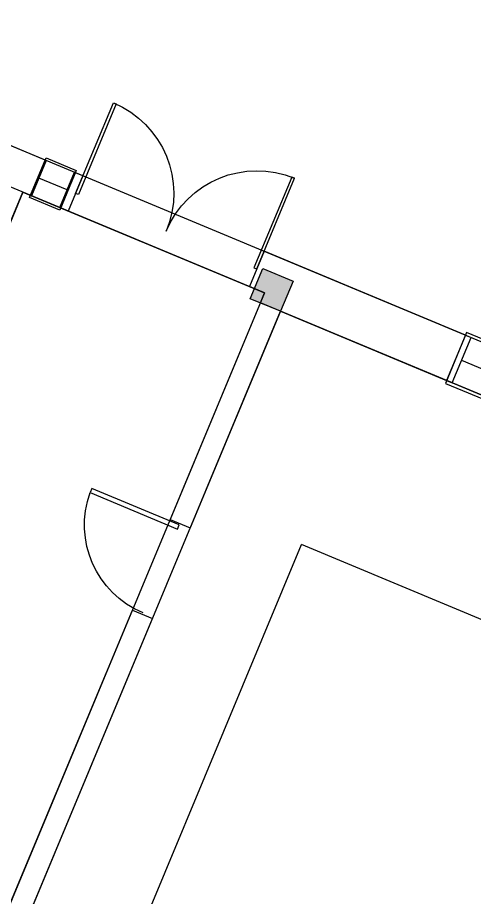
# Model space of a CAD drawing. Header units: inches. Extents: x -13030 to 12419, y -17984 to 4650.
# Drawn here: x 2925.1 to 3092.7, y -14518.1 to -14195.4 of the extents above; entities that cross this region are included whole.
import ezdxf

# ---------------------------------------------------------------- set-up
doc = ezdxf.new("R2010")
doc.units = ezdxf.units.IN
doc.header["$LTSCALE"] = 48
doc.header["$MEASUREMENT"] = 0
doc.layers.get('0').update_dxf_attribs({"linetype": 'CONTINUOUS'})
for name, color, linetype in [('A-COLS', 1, 'CONTINUOUS'), ('A-COLS-GRID', 41, 'CONTINUOUS'), ('A-DOOR', 30, 'CONTINUOUS'), ('A-FLOR', 41, 'CONTINUOUS'), ('A-WALLS', 1, 'CONTINUOUS'), ('A-WIN', 30, 'CONTINUOUS'), ('CAFM_Gross', 200, 'CONTINUOUS'), ('CAFM_MeasuredGross', 50, 'CONTINUOUS'), ('CAFM_SPACE', 5, 'CONTINUOUS')]:
    doc.layers.add(name, color=color, linetype=linetype)

# ---------------------------------------------------------------- blocks, each defined once
blk = doc.blocks.new('WN1')
for p, q in [((0, -0.5625), (0, 0.5625)), ((0, 0.5625), (1, 0.5625)), ((1, 0.5625), (1, -0.5625)), ((0, 0.5), (0.03125, 0.5)), ((0.03125, 0.5), (0.03125, -0.5)), ((1, 0.5), (0.96875, 0.5)), ((0.96875, -0.5), (0.96875, 0.5)), ((0.03125, 0), (0.96875, 0)), ((0, -0.5), (0.03125, -0.5)), ((1, -0.5), (0.96875, -0.5)), ((1, -0.5625), (0, -0.5625))]:
    blk.add_line(p, q)
blk = doc.blocks.new('DR-DOUB')
for p, q in [((0, 0.5), (0.015625, 0.5)), ((0, 0), (0, 0.5)), ((0.015625, 0.5), (0.015625, 0)), ((1, 0.5), (0.984375, 0.5)), ((0.984375, 0.5), (0.984375, 0)), ((1, 0), (1, 0.5)), ((0.015625, 0), (0, 0)), ((0.984375, 0), (1, 0))]:
    blk.add_line(p, q)
for centre, start, end in [((0, 0), 0, 90), ((1, 0), 90, 180)]:
    blk.add_arc(centre, 0.5, start, end)
blk = doc.blocks.new('DR-S90')
for p, q in [((0.015, 0.0048), (0.015, 0.97)), ((0.015, 0.97), (0.0622, 0.97)), ((0.0622, 0.97), (0.0622, 0.0048)), ((0.0622, 0.0048), (0.015, 0.0048))]:
    blk.add_line(p, q)
blk.add_arc((0.015, 0), 0.97, 360, 87.21698)

msp = doc.modelspace()

# ---------------------------------------------------------------- linework, layer by layer
at = {"layer": 'A-COLS'}
msp.add_lwpolyline([(3015.07, -14287.45), (3026.15, -14292.07), (3021.54, -14303.14), (3010.46, -14298.53)], close=True, dxfattribs=at)
at = {"layer": 'A-COLS-GRID'}
msp.add_solid([(3015.07, -14287.45), (3026.15, -14292.07), (3010.46, -14298.53), (3021.54, -14303.14)], dxfattribs=at)
at = {"layer": 'A-FLOR'}
for p in [(2796.92, -14946.22), (3740, -14684.84)]:
    msp.add_line(p, (3029.23, -14388.68), dxfattribs=at)
at = {"layer": 'A-WALLS'}
for p, q in [((2935.23, -14247.68), (2922.77, -14242.49)), ((2929.84, -14260.6), (2935.23, -14247.68)), ((2940.92, -14265.22), (2946.31, -14252.3)), ((2949.07, -14253.45), (2943.69, -14266.37)), ((2949.07, -14253.45), (2946.31, -14252.3)), ((2927.07, -14259.45), (2893.23, -14340.68)), ((2927.07, -14259.45), (2929.84, -14260.6)), ((2943.69, -14266.37), (2940.92, -14265.22)), ((3015.54, -14281.14), (3010.15, -14294.07)), ((3089.38, -14311.91), (3015.54, -14281.14)), ((3015.69, -14296.37), (3010.15, -14294.07)), ((3015.69, -14296.37), (2981.07, -14379.45)), ((3021.54, -14303.14), (2988.46, -14382.53)), ((3021.54, -14303.14), (3082.46, -14328.53)), ((3089.38, -14311.91), (3082.46, -14328.53)), ((2981.07, -14379.45), (2988.46, -14382.53)), ((2757.23, -14916.68), (2967.23, -14412.68)), ((2967.23, -14412.68), (2974.61, -14415.76)), ((2764.61, -14919.76), (2974.61, -14415.76))]:
    msp.add_line(p, q, dxfattribs=at)
at = {"layer": 'CAFM_Gross'}
msp.add_lwpolyline([(2251.79, -16517.55), (2236.74, -16539.97), (2251.69, -16550), (2253.92, -16546.68), (2297.92, -16576.22), (2307.95, -16561.27), (2263.95, -16531.74), (2422.22, -16295.93), (3338.61, -16677.76), (3753.99, -15680.84), (3443.84, -15551.61), (3831.54, -14621.15), (2258.61, -13965.76), (1457.07, -15889.45), (1495.84, -15905.6), (1470.07, -15967.45), (1551.3, -16001.29), (1485, -16160.41), (1598.36, -16207.64, 0.05164), (1676.26, -16221.39), (1711.54, -16318.31), (1721.49, -16318.04), (1731.1, -16479.79, 0.145412), (2076.87, -16360.77)], format="xyb", close=True, dxfattribs=at)
at = {"layer": 'CAFM_MeasuredGross'}
msp.add_lwpolyline([(1721.49, -16318.04), (1730.7, -16463.79, 0.145287), (2067.56, -16347.76), (2072.21, -16354.27), (2076.87, -16360.77), (2251.79, -16517.55), (2405.28, -16288.87), (2412.21, -16272.26), (3328.91, -16654.22), (3730.46, -15690.53), (3420.3, -15561.3), (3808, -14630.84), (3014.15, -14300.07), (3015.69, -14296.37), (2266.15, -13984.06), (1475.38, -15881.91), (1512.3, -15897.29), (1485.76, -15960.99), (1566.99, -15994.83), (1501.22, -16152.68), (1597.61, -16192.84, 0.060997), (1686.27, -16207.96), (1720.52, -16302.07)], format="xyb", close=True, dxfattribs=at)
at = {"layer": 'CAFM_SPACE'}
msp.add_lwpolyline([(1730.7, -16463.79), (1721.49, -16318.04, 0.263444), (2124.15, -16069.9), (2165.07, -15989.45), (2199.69, -15906.37), (2188.61, -15901.76), (2491.69, -15174.37), (2537.84, -15193.6), (2577.07, -15099.45), (2927.07, -14259.45), (3015.69, -14296.37), (2323.38, -15957.91), (2314.15, -15954.06), (2208.76, -16206.99), (2209.44, -16207.27, -0.228203), (1730.7, -16463.79)], format="xyb", close=True, dxfattribs=at)
msp.add_lwpolyline([(3021.54, -14303.14), (3808, -14630.86), (3517.23, -15328.68), (2730.76, -15000.96)], close=True, dxfattribs=at)

# ---------------------------------------------------------------- block references
at = {"layer": 'A-DOOR'}
for name, p, xscale, yscale, rotation in [('DR-DOUB', (3012.84, -14287.6), 72, -72, 157.38), ('DR-S90', (2984.77, -14380.99), -36, 36, 67.38000000000001)]:
    msp.add_blockref(name, p, dxfattribs=dict(at, xscale=xscale, yscale=yscale, rotation=rotation))
at = {"layer": 'A-WIN'}
for p, xscale, yscale, rotation in [((2943.61, -14258.76), 12, 14.00000000000131, 157.3799999999986), ((3085.92, -14320.22), -72, 18.00000000000081, 157.38)]:
    msp.add_blockref('WN1', p, dxfattribs=dict(at, xscale=xscale, yscale=yscale, rotation=rotation))

doc.saveas('drawing.dxf')
